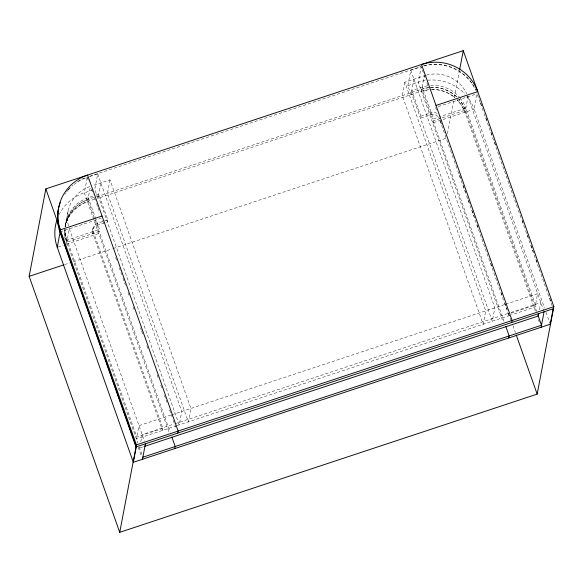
<?xml version="1.0" encoding="UTF-8"?>
<svg xmlns="http://www.w3.org/2000/svg" width="583" height="583" viewBox="0 0 583 583"><rect width="100%" height="100%" fill="white"/><g stroke="black" fill="none" stroke-linecap="round" stroke-linejoin="round"><path stroke-width="0.44" stroke-dasharray="2.92 2.19" d="M68.116 211.126L65.099 226.933C67.599 212.38 80.76 202.126 94.723 199.379M65.194 226.612C67.395 215.091 76.395 205.354 87.501 201.776L90.285 187.179M66.513 243.548L69.326 228.776A34.273 33.471 10.8 0 1 68.991 227.778M74.077 184.425A43.951 42.923 10.8 0 1 87.275 177.363L84.331 192.813L169.362 433.133M89.687 176.569L97.711 173.909L94.767 189.358L97.937 198.315L100.881 182.865M92.588 230.336L93.018 228.091M93.251 231.509L162.905 428.367L162.519 430.407L92.857 233.55L93.251 231.509A6.632 6.479 10.8 0 1 97.339 223.289L107.775 219.835L98.716 194.234L95.503 195.298M92.857 233.55A6.632 6.479 10.8 0 1 96.946 225.329L97.339 223.289M110.012 179.841L107.454 193.257L188.345 421.859L190.903 408.45L110.012 179.841L92.857 185.525M107.775 219.835L107.381 221.875L105.778 222.407M140.787 441.754L142.157 434.597L174.149 424.009M404.828 82.218L402.27 95.627L483.161 324.235L485.719 310.826L404.828 82.218L424.395 75.739L421.451 91.188L97.857 198.344M413.959 79.201L411.015 94.65L407.845 85.686L410.789 70.237L421.225 66.783L418.281 82.232L503.012 321.692M427.426 85.825A34.273 33.471 10.8 0 0 422.23 87.107L411.795 90.569L420.853 116.163L420.46 118.203L430.895 114.749A6.632 6.479 10.8 0 1 438.707 117.533M430.895 114.749L431.289 112.708A6.632 6.479 10.8 0 1 438.052 114.217M447.438 133.653L453.567 101.529M454.244 97.959L459.528 70.295M467.61 95.78A34.273 33.471 10.8 0 1 467.981 96.771L465.037 112.22L535.362 310.979M539.443 309.748L540.805 302.592L508.813 313.188M65.114 226.925C66.877 211.155 80.942 199.823 95.918 197.076M65.558 224.535C67.854 213.043 76.767 203.314 87.887 199.736L170.054 431.952M65.172 226.576L65.398 225.555M89.775 176.248L421.137 66.528L425.728 79.499M93.163 189.89L84.331 192.813A43.951 42.923 10.8 0 0 59.218 214.449M407.845 85.686L418.281 82.232A43.951 42.923 10.8 0 1 424.949 80.585M65.362 226.663A34.273 33.471 10.8 0 1 88.281 197.695L94.701 195.567M96.516 196.879L421.837 89.148L429.168 87.581M59.932 231.888L101.682 218.064M438.183 106.638L477.375 93.659M420.853 116.163L431.289 112.708M96.946 225.329L104.976 222.677M162.905 428.367L136.816 437.01L67.162 240.145L99.511 229.432L88.281 197.695M511.065 313.086L535.471 305.004L465.81 108.139L433.46 118.852L422.23 87.107M58.081 246.981L63.299 245.254M66.382 244.233L98.731 233.521L99.125 231.48L66.768 242.193L65.238 236.049L64.91 229.753L65.238 236.049L66.768 242.193L137.865 443.124M64.582 264.609L69.771 262.889M73.225 261.745L112.118 248.868M112.985 248.584L445.725 138.397M170.979 415.045L138.987 425.641L136.429 439.05L176.204 425.874M171.847 414.761L504.776 304.515M505.643 304.231L537.635 293.635L535.077 307.044L511.517 314.842M175.017 423.717L507.946 313.472M177.072 425.59L510.868 315.06M139.599 448.006L143.921 446.578M428.782 89.622L421.451 91.188L429.139 89.6M456.795 96.938C447.729 88.208 433.767 85.089 421.837 89.148L504.004 321.364M430.239 87.486C440.252 86.721 450.506 90.525 457.56 97.689M430.924 89.461C439.524 89.082 448.218 92.012 454.813 97.558M431.996 89.432C440.362 89.345 448.735 92.325 455.075 97.798M480.705 103.089L481.616 105.654M485.865 117.649L486.769 120.222M491.017 132.217L491.921 134.782M494.654 142.492L495.565 145.065M522.237 220.454L523.148 223.027M527.389 235.022L528.3 237.594M531.026 245.305L533.452 252.155M536.185 259.865L537.089 262.437M549.82 298.416L551.037 301.848M480.144 102.317L477.113 93.746L474.168 109.196L544.493 307.955M480.45 103.169L483.781 112.599M484.087 113.452L509.243 184.563M509.549 185.416L514.395 199.124M514.702 199.984L518.039 209.406M518.338 210.259L521.676 219.689M521.974 220.542L525.312 229.964M525.611 230.824L552.895 307.926M546.009 312.24L549.951 323.376M467.981 96.771L543.764 310.95M536.659 311.511L465.423 110.18L462.749 104.423L459.018 99.248L462.749 104.423L465.423 110.18L433.074 120.892L432.681 122.933L474.168 109.196A43.951 42.923 10.8 0 0 466.837 96.224M538.393 319.55L539.304 322.115M512.931 325.613L515.357 332.463M426.873 82.735L427.805 85.358M435.632 107.483L436.536 110.056M440.522 121.322L441.739 124.747M459.608 175.257L460.519 177.83M463.215 185.445L465.671 192.383M468.368 200.013L469.308 202.658M472.004 210.288L474.431 217.146M477.156 224.856L478.067 227.428M490.799 263.407L492.023 266.868M501.11 292.535L502.021 295.122M504.747 302.817L507.174 309.675M508.383 313.1L511.415 321.663M439.939 120.535L450.236 149.634M450.542 150.487L453.873 159.902M454.172 160.762L457.502 170.178M457.808 171.03L462.654 184.724M462.953 185.583L466.291 194.999M466.589 195.852L500.513 291.719M500.812 292.571L504.142 301.987M504.448 302.839L508.988 315.68M410.789 70.237L494.85 307.802L492.292 321.211L411.401 92.61M97.711 173.909L181.772 411.474L179.214 424.883L98.323 196.274M87.275 177.363L89.01 182.253M91.429 189.096L93.28 194.321M94.461 197.659L95.364 200.224M96.581 203.649L97.791 207.074M98.082 207.891L99.001 210.499M102.586 220.636L103.497 223.209M115.66 257.591L116.571 260.156M119.26 267.757L121.723 274.71M122.896 278.04L125.36 284.985M128.056 292.6L128.996 295.26M133.208 307.168L134.112 309.733M140.481 327.726L141.392 330.299M141.691 331.151L142.93 334.642M146.865 345.777L148.082 349.195M157.17 374.884L158.073 377.449M160.791 385.13L161.71 387.724M164.428 395.405L166.862 402.285M169.58 409.973L172.014 416.838M173.217 420.256L175.643 427.113M69.326 228.776L144.504 441.244M139.22 446.942L142.857 457.225M138.222 447.27L141.254 455.84M65.23 240.167L64.531 234.949L64.677 229.695L65.019 239.132M64.873 194.321A43.951 42.923 10.8 0 1 65.646 193.213M66.447 192.12A43.951 42.923 10.8 0 1 67.293 191.064M68.167 190.022A43.951 42.923 10.8 0 1 70.988 187.085M71.986 186.166A43.951 42.923 10.8 0 1 73.021 185.277M68.415 225.745A34.273 33.471 10.8 0 1 90.445 186.327M67.162 240.145A34.273 33.471 10.8 0 1 65.274 229.819M427.674 80.214A43.951 42.923 10.8 0 1 465.037 94.162M423.863 66.003A43.951 42.923 10.8 0 1 475.575 89.979M426.45 75.134A34.273 33.471 10.8 0 1 466.779 93.834M430.626 85.446A34.273 33.471 10.8 0 1 459.404 97.208M460.096 98.024A34.273 33.471 10.8 0 1 465.81 108.139M439.014 118.065A6.632 6.479 10.8 0 1 439.334 118.823M67.074 190.889A44.221 43.193 10.8 0 1 68.867 188.834M69.341 188.338A44.221 43.193 10.8 0 1 70.303 187.369M77.262 181.83A44.221 43.193 10.8 0 1 87.188 177.108M423.79 65.741A44.221 43.193 10.8 0 1 472.07 83.347M472.456 83.908A44.221 43.193 10.8 0 1 473.921 86.233M475.225 88.638A44.221 43.193 10.8 0 1 476.384 91.116M457.91 100.495L457.174 99.729L461.802 105.552L465.037 112.22L462.355 106.463L457.91 100.495"/><path stroke-width="0.87" d="M29.15 276.342L45.831 188.892L463.274 50.663L553.85 306.658L537.169 394.108L119.726 532.337L29.15 276.342L63.722 264.893M553.464 308.699L136.021 446.928L59.932 231.888L60.326 229.848A44.221 43.193 10.8 0 1 87.574 175.068L178.158 431.063L177.764 433.103M553.201 308.786L550.25 324.235L133.339 462.29L57.251 247.25L60.195 231.801M119.726 532.337L136.415 444.887L45.831 188.892M133.339 462.29L136.284 446.84L60.501 232.661M142.471 459.266L145.415 443.816M174.82 448.553L175.206 446.512L171.876 437.09M459.695 69.399L463.274 50.663M508.77 337.972L509.156 335.932L505.825 326.502M511.714 322.523L512.107 320.482L421.524 64.487A44.221 43.193 10.8 0 1 477.761 91.618L436.018 105.443M538.758 313.319L538.247 316.001L143.921 446.578M541.119 327.26L544.07 311.81M60.326 229.848L102.069 216.023M136.415 444.887L553.85 306.658M142.857 457.225L541.512 325.219L537.876 314.937M516.261 335.036L537.169 394.108M57.251 247.25A43.951 42.923 10.8 0 1 56.704 220.702M59.765 230.518A43.951 42.923 10.8 0 1 59.371 229.221M58.453 225.264A43.951 42.923 10.8 0 1 58.234 223.93M57.921 221.249A43.951 42.923 10.8 0 1 58.016 213.167M58.176 211.826A43.951 42.923 10.8 0 1 58.643 209.173M59.932 231.888A44.221 43.193 10.8 0 1 59.131 206.039M59.393 205.172A44.221 43.193 10.8 0 1 60.275 202.607"/></g></svg>
